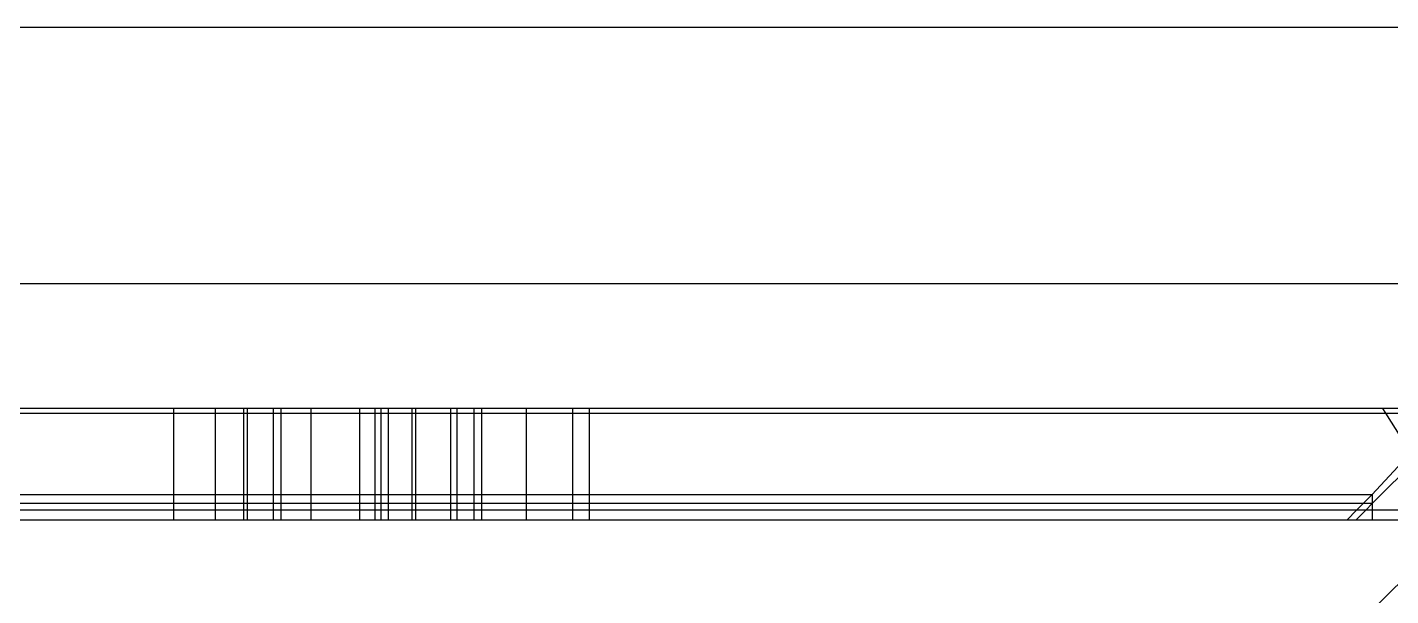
# Model space of a CAD drawing. Header units: inches. Extents: x 17 to 4615, y 5 to 3256.
# Drawn here: x 1646.54 to 1656.72, y 1399.77 to 1404.01 of the extents above; entities that cross this region are included whole.
import ezdxf

# ---------------------------------------------------------------- set-up
doc = ezdxf.new("R2010")
doc.units = ezdxf.units.IN
doc.header["$MEASUREMENT"] = 0

msp = doc.modelspace()

# ---------------------------------------------------------------- linework, layer by layer
for p, q in [((1660.932, 1404.012), (730.532, 1404.012)), ((1659.018, 1402.099), (732.447, 1402.099)), ((1647.632, 1401.169), (1635.732, 1401.169)), ((1635.732, 1401.133), (1647.632, 1401.133)), ((1647.632, 1401.133), (1647.632, 1401.169)), ((1647.939, 1401.169), (1647.632, 1401.169)), ((1647.632, 1400.527), (1647.632, 1401.133)), ((1647.632, 1401.133), (1647.939, 1401.133)), ((1647.939, 1401.169), (1647.939, 1401.133)), ((1648.154, 1401.169), (1647.939, 1401.169)), ((1647.939, 1401.133), (1647.939, 1400.527)), ((1647.939, 1401.133), (1648.154, 1401.133)), ((1648.153, 1400.527), (1648.154, 1401.133)), ((1648.154, 1401.133), (1648.154, 1401.169)), ((1648.181, 1401.169), (1648.154, 1401.169)), ((1648.154, 1401.133), (1648.181, 1401.133)), ((1648.181, 1401.133), (1648.181, 1401.169)), ((1648.374, 1401.169), (1648.181, 1401.169)), ((1648.181, 1400.527), (1648.181, 1401.133)), ((1648.181, 1401.133), (1648.374, 1401.133)), ((1648.374, 1401.169), (1648.374, 1401.133)), ((1648.432, 1401.169), (1648.374, 1401.169)), ((1648.374, 1401.133), (1648.374, 1400.527)), ((1648.374, 1401.133), (1648.432, 1401.133)), ((1648.432, 1401.133), (1648.432, 1401.169)), ((1648.658, 1401.169), (1648.432, 1401.169)), ((1648.432, 1400.527), (1648.432, 1401.133)), ((1648.432, 1401.133), (1648.658, 1401.133)), ((1648.658, 1401.133), (1648.658, 1401.169)), ((1649.02, 1401.169), (1648.658, 1401.169)), ((1648.658, 1400.527), (1648.658, 1401.133)), ((1648.658, 1401.133), (1649.02, 1401.133)), ((1649.02, 1401.133), (1649.02, 1401.169)), ((1649.132, 1401.169), (1649.02, 1401.169)), ((1649.02, 1400.527), (1649.02, 1401.133)), ((1649.02, 1401.133), (1649.132, 1401.133)), ((1649.132, 1401.169), (1649.132, 1401.133)), ((1649.178, 1401.169), (1649.132, 1401.169)), ((1649.132, 1401.133), (1649.132, 1400.527)), ((1649.132, 1401.133), (1649.178, 1401.133)), ((1649.178, 1401.169), (1649.178, 1401.133)), ((1649.232, 1401.169), (1649.178, 1401.169)), ((1649.178, 1401.133), (1649.178, 1400.527)), ((1649.178, 1401.133), (1649.232, 1401.133)), ((1649.232, 1401.169), (1649.232, 1401.133)), ((1649.412, 1401.169), (1649.232, 1401.169)), ((1649.232, 1401.133), (1649.232, 1400.527)), ((1649.232, 1401.133), (1649.412, 1401.133)), ((1649.412, 1401.133), (1649.412, 1401.169)), ((1649.439, 1401.169), (1649.412, 1401.169)), ((1649.412, 1400.527), (1649.412, 1401.133)), ((1649.412, 1401.133), (1649.439, 1401.133)), ((1649.439, 1401.133), (1649.439, 1401.169)), ((1649.698, 1401.169), (1649.439, 1401.169)), ((1649.439, 1400.527), (1649.439, 1401.133)), ((1649.439, 1401.133), (1649.698, 1401.133)), ((1649.698, 1401.169), (1649.698, 1401.133)), ((1649.745, 1401.169), (1649.698, 1401.169)), ((1649.698, 1401.133), (1649.698, 1400.527)), ((1649.698, 1401.133), (1649.745, 1401.133)), ((1649.745, 1401.169), (1649.745, 1401.133)), ((1649.872, 1401.169), (1649.745, 1401.169)), ((1649.745, 1401.133), (1649.745, 1400.527)), ((1649.745, 1401.133), (1649.872, 1401.133)), ((1649.872, 1401.169), (1649.872, 1401.133)), ((1649.932, 1401.169), (1649.872, 1401.169)), ((1649.872, 1401.133), (1649.872, 1400.527)), ((1649.872, 1401.133), (1649.932, 1401.133)), ((1649.932, 1401.133), (1649.932, 1401.169)), ((1650.264, 1401.169), (1649.932, 1401.169)), ((1649.932, 1400.527), (1649.932, 1401.133)), ((1649.932, 1401.133), (1650.264, 1401.133)), ((1650.264, 1401.133), (1650.264, 1401.169)), ((1650.611, 1401.169), (1650.264, 1401.169)), ((1650.264, 1400.527), (1650.264, 1401.133)), ((1650.264, 1401.133), (1650.611, 1401.133)), ((1650.611, 1401.133), (1650.611, 1401.169)), ((1650.732, 1401.169), (1650.611, 1401.169)), ((1650.611, 1400.527), (1650.611, 1401.133)), ((1650.611, 1401.133), (1650.732, 1401.133)), ((1650.732, 1401.169), (1650.732, 1401.133)), ((1656.659, 1401.169), (1650.732, 1401.169)), ((1650.732, 1401.133), (1650.732, 1400.527)), ((1650.732, 1401.133), (1656.682, 1401.133)), ((1656.682, 1401.133), (1656.659, 1401.169)), ((1656.867, 1401.169), (1656.659, 1401.169)), ((1656.867, 1400.838), (1656.682, 1401.133)), ((1656.682, 1401.133), (1656.867, 1401.133)), ((1656.867, 1400.838), (1656.58, 1400.527)), ((1656.58, 1400.459), (1656.913, 1400.791)), ((1635.732, 1400.527), (1647.632, 1400.527)), ((1647.632, 1400.459), (1635.732, 1400.459)), ((1647.632, 1400.459), (1647.632, 1400.527)), ((1647.632, 1400.527), (1647.939, 1400.527)), ((1647.632, 1400.41), (1647.632, 1400.459)), ((1647.939, 1400.459), (1647.632, 1400.459)), ((1647.939, 1400.527), (1647.939, 1400.459)), ((1647.939, 1400.527), (1648.153, 1400.527)), ((1647.939, 1400.459), (1647.939, 1400.41)), ((1648.153, 1400.459), (1647.939, 1400.459)), ((1648.153, 1400.459), (1648.153, 1400.527)), ((1648.153, 1400.527), (1648.181, 1400.527)), ((1648.153, 1400.41), (1648.153, 1400.459)), ((1648.181, 1400.459), (1648.153, 1400.459)), ((1648.181, 1400.459), (1648.181, 1400.527)), ((1648.181, 1400.527), (1648.374, 1400.527)), ((1648.181, 1400.41), (1648.181, 1400.459)), ((1648.374, 1400.459), (1648.181, 1400.459)), ((1648.374, 1400.527), (1648.374, 1400.459)), ((1648.374, 1400.527), (1648.432, 1400.527)), ((1648.374, 1400.459), (1648.374, 1400.41)), ((1648.432, 1400.459), (1648.374, 1400.459)), ((1648.432, 1400.459), (1648.432, 1400.527)), ((1648.432, 1400.527), (1648.658, 1400.527)), ((1648.432, 1400.41), (1648.432, 1400.459)), ((1648.658, 1400.459), (1648.432, 1400.459)), ((1648.658, 1400.459), (1648.658, 1400.527)), ((1648.658, 1400.527), (1649.02, 1400.527)), ((1648.658, 1400.41), (1648.658, 1400.459)), ((1649.02, 1400.459), (1648.658, 1400.459)), ((1649.02, 1400.459), (1649.02, 1400.527)), ((1649.02, 1400.527), (1649.132, 1400.527)), ((1649.02, 1400.41), (1649.02, 1400.459)), ((1649.132, 1400.459), (1649.02, 1400.459)), ((1649.132, 1400.527), (1649.132, 1400.459)), ((1649.132, 1400.527), (1649.178, 1400.527)), ((1649.132, 1400.459), (1649.132, 1400.41)), ((1649.178, 1400.459), (1649.132, 1400.459)), ((1649.178, 1400.527), (1649.178, 1400.459)), ((1649.178, 1400.527), (1649.232, 1400.527)), ((1649.178, 1400.459), (1649.178, 1400.41)), ((1649.232, 1400.459), (1649.178, 1400.459)), ((1649.232, 1400.527), (1649.232, 1400.459)), ((1649.232, 1400.527), (1649.412, 1400.527)), ((1649.232, 1400.459), (1649.232, 1400.41)), ((1649.411, 1400.459), (1649.232, 1400.459)), ((1649.411, 1400.459), (1649.412, 1400.527)), ((1649.411, 1400.41), (1649.411, 1400.459)), ((1649.439, 1400.459), (1649.411, 1400.459)), ((1649.412, 1400.527), (1649.439, 1400.527)), ((1649.439, 1400.459), (1649.439, 1400.527)), ((1649.439, 1400.527), (1649.698, 1400.527)), ((1649.439, 1400.41), (1649.439, 1400.459)), ((1649.698, 1400.459), (1649.439, 1400.459)), ((1649.698, 1400.527), (1649.698, 1400.459)), ((1649.698, 1400.527), (1649.745, 1400.527)), ((1649.698, 1400.459), (1649.698, 1400.41)), ((1649.745, 1400.459), (1649.698, 1400.459)), ((1649.745, 1400.527), (1649.745, 1400.459)), ((1649.745, 1400.527), (1649.872, 1400.527)), ((1649.745, 1400.459), (1649.745, 1400.41)), ((1649.872, 1400.459), (1649.745, 1400.459)), ((1649.872, 1400.527), (1649.872, 1400.459)), ((1649.872, 1400.527), (1649.932, 1400.527)), ((1649.872, 1400.459), (1649.872, 1400.41)), ((1649.932, 1400.459), (1649.872, 1400.459)), ((1649.932, 1400.459), (1649.932, 1400.527)), ((1649.932, 1400.527), (1650.264, 1400.527)), ((1649.932, 1400.41), (1649.932, 1400.459)), ((1650.264, 1400.459), (1649.932, 1400.459)), ((1650.264, 1400.459), (1650.264, 1400.527)), ((1650.264, 1400.527), (1650.611, 1400.527)), ((1650.264, 1400.41), (1650.264, 1400.459)), ((1650.611, 1400.459), (1650.264, 1400.459)), ((1650.611, 1400.459), (1650.611, 1400.527)), ((1650.611, 1400.527), (1650.732, 1400.527)), ((1650.611, 1400.41), (1650.611, 1400.459)), ((1650.732, 1400.459), (1650.611, 1400.459)), ((1650.732, 1400.527), (1650.732, 1400.459)), ((1650.732, 1400.527), (1656.58, 1400.527)), ((1650.732, 1400.459), (1650.732, 1400.41)), ((1656.512, 1400.459), (1650.732, 1400.459)), ((1656.512, 1400.459), (1656.463, 1400.41)), ((1656.58, 1400.527), (1656.512, 1400.459)), ((1656.58, 1400.459), (1656.512, 1400.459)), ((1656.531, 1400.41), (1656.58, 1400.459)), ((1656.58, 1400.527), (1656.58, 1400.459)), ((1656.58, 1400.459), (1656.58, 1400.41)), ((1647.632, 1400.41), (1635.732, 1400.41)), ((1647.632, 1400.338), (1647.632, 1400.41)), ((1647.939, 1400.41), (1647.632, 1400.41)), ((1647.939, 1400.41), (1647.939, 1400.338)), ((1648.153, 1400.41), (1647.939, 1400.41)), ((1648.153, 1400.338), (1648.153, 1400.41)), ((1648.181, 1400.41), (1648.153, 1400.41)), ((1648.181, 1400.338), (1648.181, 1400.41)), ((1648.374, 1400.41), (1648.181, 1400.41)), ((1648.374, 1400.41), (1648.374, 1400.338)), ((1648.432, 1400.41), (1648.374, 1400.41)), ((1648.432, 1400.338), (1648.432, 1400.41)), ((1648.658, 1400.41), (1648.432, 1400.41)), ((1648.658, 1400.338), (1648.658, 1400.41)), ((1649.02, 1400.41), (1648.658, 1400.41)), ((1649.02, 1400.338), (1649.02, 1400.41)), ((1649.132, 1400.41), (1649.02, 1400.41)), ((1649.132, 1400.41), (1649.132, 1400.338)), ((1649.178, 1400.41), (1649.132, 1400.41)), ((1649.178, 1400.41), (1649.178, 1400.338)), ((1649.232, 1400.41), (1649.178, 1400.41)), ((1649.232, 1400.41), (1649.232, 1400.338)), ((1649.411, 1400.41), (1649.232, 1400.41)), ((1649.411, 1400.338), (1649.411, 1400.41)), ((1649.439, 1400.41), (1649.411, 1400.41)), ((1649.439, 1400.338), (1649.439, 1400.41)), ((1649.698, 1400.41), (1649.439, 1400.41)), ((1649.698, 1400.41), (1649.698, 1400.338)), ((1649.745, 1400.41), (1649.698, 1400.41)), ((1649.745, 1400.41), (1649.745, 1400.338)), ((1649.872, 1400.41), (1649.745, 1400.41)), ((1649.872, 1400.41), (1649.872, 1400.338)), ((1649.932, 1400.41), (1649.872, 1400.41)), ((1649.932, 1400.338), (1649.932, 1400.41)), ((1650.264, 1400.41), (1649.932, 1400.41)), ((1650.264, 1400.338), (1650.264, 1400.41)), ((1650.611, 1400.41), (1650.264, 1400.41)), ((1650.611, 1400.338), (1650.611, 1400.41)), ((1650.732, 1400.41), (1650.611, 1400.41)), ((1650.732, 1400.41), (1650.732, 1400.338)), ((1656.463, 1400.41), (1650.732, 1400.41)), ((1656.463, 1400.41), (1656.392, 1400.338)), ((1656.459, 1400.338), (1656.531, 1400.41)), ((1656.531, 1400.41), (1656.463, 1400.41)), ((1656.58, 1400.41), (1656.531, 1400.41)), ((1656.58, 1400.41), (1656.58, 1400.338)), ((1657.255, 1400.41), (1656.58, 1400.41)), ((1635.732, 1400.338), (1647.632, 1400.338)), ((1647.632, 1400.338), (1647.939, 1400.338)), ((1647.939, 1400.338), (1648.153, 1400.338)), ((1648.153, 1400.338), (1648.181, 1400.338)), ((1648.181, 1400.338), (1648.374, 1400.338)), ((1648.374, 1400.338), (1648.432, 1400.338)), ((1648.432, 1400.338), (1648.658, 1400.338)), ((1648.658, 1400.338), (1649.02, 1400.338)), ((1649.02, 1400.338), (1649.132, 1400.338)), ((1649.132, 1400.338), (1649.178, 1400.338)), ((1649.178, 1400.338), (1649.232, 1400.338)), ((1649.232, 1400.338), (1649.411, 1400.338)), ((1649.411, 1400.338), (1649.439, 1400.338)), ((1649.439, 1400.338), (1649.698, 1400.338)), ((1649.698, 1400.338), (1649.745, 1400.338)), ((1649.745, 1400.338), (1649.872, 1400.338)), ((1649.872, 1400.338), (1649.932, 1400.338)), ((1649.932, 1400.338), (1650.264, 1400.338)), ((1650.264, 1400.338), (1650.611, 1400.338)), ((1650.611, 1400.338), (1650.732, 1400.338)), ((1650.732, 1400.338), (1656.392, 1400.338)), ((1656.392, 1400.338), (1656.459, 1400.338)), ((1656.459, 1400.338), (1656.58, 1400.338)), ((1657.255, 1400.338), (1656.58, 1399.665)), ((1656.58, 1400.338), (1657.184, 1400.338))]:
    msp.add_line(p, q)

doc.saveas('drawing.dxf')
